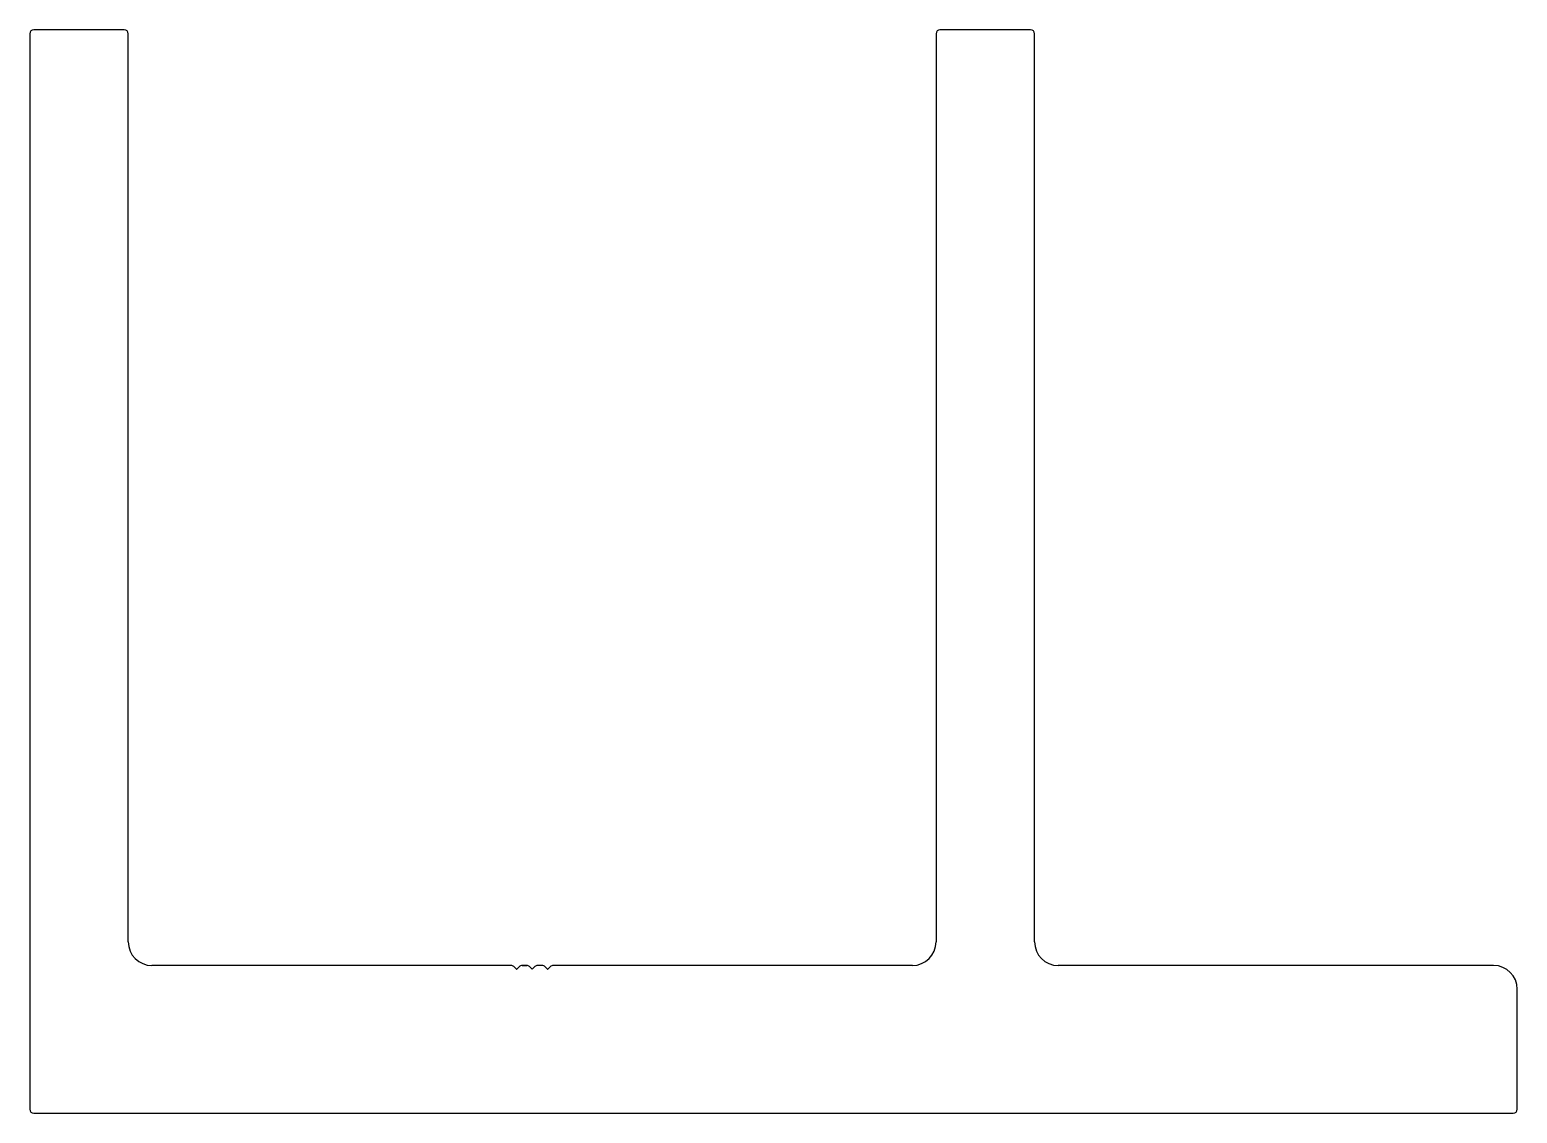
# Model space of a CAD drawing. Extents: x -48 to 47.9, y 0.5 to 70.3.
import ezdxf

# ---------------------------------------------------------------- set-up
doc = ezdxf.new("R2010")
doc.units = 0
doc.layers.add('1', color=7, linetype='CONTINUOUS')

msp = doc.modelspace()

# ---------------------------------------------------------------- linework, layer by layer
at = {"layer": '1', "color": 7, "linetype": 'CONTINUOUS'}
for p, q in [((-47.987, 70.094), (-47.987, 0.752)), ((-41.891, 70.348), (-47.733, 70.348)), ((-41.637, 11.547), (-41.637, 70.094)), ((10.433, 70.094), (10.433, 11.547)), ((16.529, 70.348), (10.687, 70.348)), ((16.783, 11.547), (16.783, 70.094)), ((-16.955, 10.023), (-40.113, 10.023)), ((-16.607, 9.779), (-16.778, 9.95)), ((-16.425, 9.95), (-16.596, 9.779)), ((-15.955, 10.023), (-16.248, 10.023)), ((-15.607, 9.779), (-15.778, 9.95)), ((-15.425, 9.95), (-15.596, 9.779)), ((-14.955, 10.023), (-15.248, 10.023)), ((-14.607, 9.779), (-14.779, 9.95)), ((-14.425, 9.95), (-14.596, 9.779)), ((8.909, 10.023), (-14.248, 10.023)), ((46.374, 10.023), (18.307, 10.023)), ((47.898, 0.752), (47.898, 8.499)), ((-47.733, 0.498), (47.644, 0.498))]:
    msp.add_line(p, q, dxfattribs=at)
at = {"layer": '1', "color": 4, "linetype": 'CONTINUOUS'}
msp.add_lwpolyline([(-15.955, 10.023), (-16.248, 10.023)], close=True, dxfattribs=at)
msp.add_lwpolyline([(-15.955, 10.023), (-16.248, 10.023)], close=True, dxfattribs=at)
at = {"layer": '1', "color": 7, "linetype": 'CONTINUOUS'}
for centre, radius, start, end in [((-47.733, 70.094), 0.254, 90, 180), ((-41.891, 70.094), 0.254, 360, 90), ((10.687, 70.094), 0.254, 90, 180), ((16.529, 70.094), 0.254, 360, 90), ((-40.113, 11.547), 1.524, 180, 270), ((8.909, 11.547), 1.524, 270, 0), ((18.307, 11.547), 1.524, 180, 270), ((-16.955, 9.773), 0.25, 45, 90), ((-16.602, 9.785), 0.008, 225, 315), ((-16.248, 9.773), 0.25, 90, 135), ((-15.955, 9.773), 0.25, 45, 90), ((-15.602, 9.785), 0.008, 225, 315), ((-15.248, 9.773), 0.25, 90, 135), ((-14.955, 9.773), 0.25, 45, 90), ((-14.602, 9.785), 0.008, 225, 315), ((-14.248, 9.773), 0.25, 90, 135), ((46.374, 8.499), 1.524, 360, 90), ((-47.733, 0.752), 0.254, 180, 270), ((47.644, 0.752), 0.254, 270, 360)]:
    msp.add_arc(centre, radius, start, end, dxfattribs=at)

doc.saveas('drawing.dxf')
